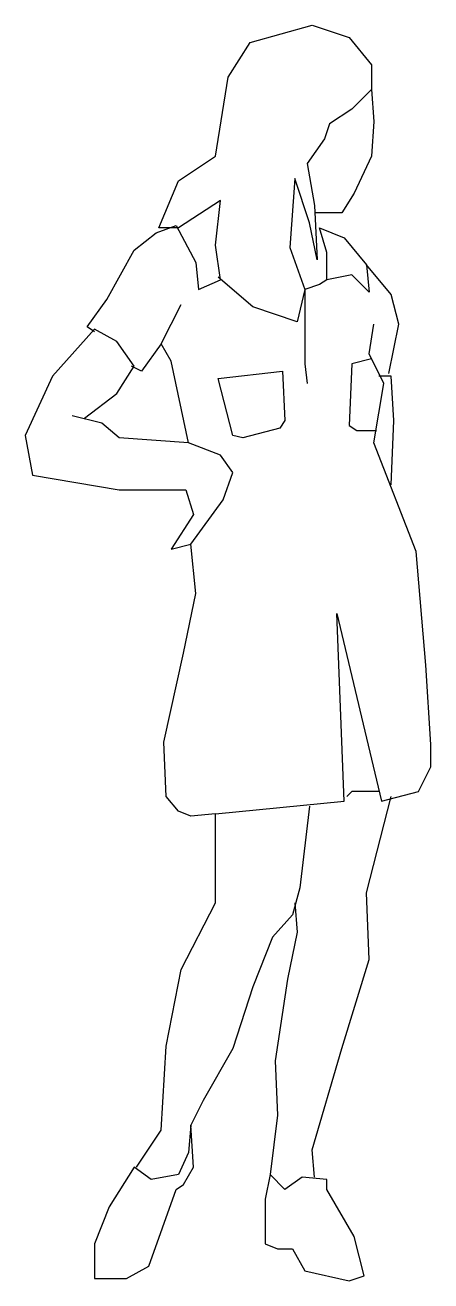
# Model space of a CAD drawing. Extents: x -17.6 to -17.12, y -0.02 to 1.45.
import ezdxf

# ---------------------------------------------------------------- set-up
doc = ezdxf.new("R2010")
doc.units = 0
doc.header["$MEASUREMENT"] = 0
doc.layers.get('0').update_dxf_attribs({"linetype": 'CONTINUOUS'})

msp = doc.modelspace()

# ---------------------------------------------------------------- linework, layer by layer
for p, q in [((-17.3339, 1.4341), (-17.2611, 1.4545)), ((-17.2611, 1.4545), (-17.2175, 1.44)), ((-17.2175, 1.44), (-17.1913, 1.4079)), ((-17.3601, 1.3934), (-17.3339, 1.4341)), ((-17.1913, 1.4079), (-17.1913, 1.3788)), ((-17.3747, 1.3002), (-17.3601, 1.3934)), ((-17.1913, 1.3788), (-17.2146, 1.3555)), ((-17.1913, 1.3788), (-17.1884, 1.341)), ((-17.2146, 1.3555), (-17.2408, 1.3381)), ((-17.2408, 1.3381), (-17.2466, 1.3206)), ((-17.1884, 1.341), (-17.1913, 1.3002)), ((-17.2466, 1.3206), (-17.267, 1.2915)), ((-17.4183, 1.2711), (-17.3747, 1.3002)), ((-17.267, 1.2915), (-17.2582, 1.242)), ((-17.1913, 1.3002), (-17.2117, 1.2566)), ((-17.2815, 1.274), (-17.2873, 1.1925)), ((-17.2641, 1.2216), (-17.2815, 1.274)), ((-17.4416, 1.2158), (-17.4183, 1.2711)), ((-17.3688, 1.2478), (-17.4183, 1.2158)), ((-17.3747, 1.1954), (-17.3688, 1.2478)), ((-17.2117, 1.2566), (-17.2262, 1.2333)), ((-17.2582, 1.242), (-17.2553, 1.178)), ((-17.2262, 1.2333), (-17.2582, 1.2333)), ((-17.4445, 1.21), (-17.4212, 1.2187)), ((-17.4183, 1.2158), (-17.4416, 1.2158)), ((-17.4212, 1.2187), (-17.398, 1.1751)), ((-17.2553, 1.178), (-17.2641, 1.2216)), ((-17.2524, 1.2158), (-17.2233, 1.2042)), ((-17.2437, 1.1867), (-17.2524, 1.2158)), ((-17.4707, 1.1896), (-17.4445, 1.21)), ((-17.2233, 1.2042), (-17.1971, 1.1721)), ((-17.5028, 1.1314), (-17.4707, 1.1896)), ((-17.3688, 1.1547), (-17.3747, 1.1954)), ((-17.2873, 1.1925), (-17.2699, 1.143)), ((-17.2437, 1.1547), (-17.2437, 1.1867)), ((-17.398, 1.1751), (-17.395, 1.143)), ((-17.168, 1.1372), (-17.1971, 1.1721)), ((-17.1971, 1.1721), (-17.1942, 1.1401)), ((-17.395, 1.143), (-17.3688, 1.1547)), ((-17.331, 1.1227), (-17.3718, 1.1576)), ((-17.2437, 1.1547), (-17.2524, 1.1489)), ((-17.2146, 1.1605), (-17.2437, 1.1547)), ((-17.1942, 1.1401), (-17.2146, 1.1605)), ((-17.2699, 1.143), (-17.2786, 1.1052)), ((-17.2524, 1.1489), (-17.2699, 1.143)), ((-17.2699, 1.143), (-17.2699, 1.1023)), ((-17.526, 1.0994), (-17.5028, 1.1314)), ((-17.4387, 1.079), (-17.4154, 1.1256)), ((-17.1593, 1.1023), (-17.168, 1.1372)), ((-17.2786, 1.1052), (-17.331, 1.1227)), ((-17.5173, 1.0965), (-17.5668, 1.0411)), ((-17.5173, 1.0935), (-17.526, 1.0994)), ((-17.4911, 1.0819), (-17.5173, 1.0965)), ((-17.2699, 1.1023), (-17.2699, 1.0557)), ((-17.1942, 1.0674), (-17.1884, 1.1023)), ((-17.1709, 1.0441), (-17.1593, 1.1023)), ((-17.4707, 1.0528), (-17.4911, 1.0819)), ((-17.4387, 1.079), (-17.462, 1.047)), ((-17.4271, 1.0586), (-17.4387, 1.079)), ((-17.1767, 1.0324), (-17.1942, 1.0674)), ((-17.4911, 1.0208), (-17.4707, 1.0528)), ((-17.462, 1.047), (-17.4736, 1.0528)), ((-17.4067, 0.9626), (-17.4271, 1.0586)), ((-17.2699, 1.0557), (-17.267, 1.0324)), ((-17.2146, 1.0557), (-17.2175, 0.9829)), ((-17.1913, 1.0615), (-17.2146, 1.0557)), ((-17.5668, 1.0411), (-17.5988, 0.9713)), ((-17.3718, 1.0382), (-17.2961, 1.047)), ((-17.3543, 0.9713), (-17.3718, 1.0382)), ((-17.2961, 1.047), (-17.2932, 0.9888)), ((-17.168, 1.0411), (-17.1825, 1.0411)), ((-17.1651, 0.9888), (-17.168, 1.0411)), ((-17.5289, 0.9917), (-17.4911, 1.0208)), ((-17.1884, 0.9626), (-17.1767, 1.0324)), ((-17.5086, 0.9858), (-17.5435, 0.9946)), ((-17.4882, 0.9684), (-17.5086, 0.9858)), ((-17.299, 0.98), (-17.3426, 0.9684)), ((-17.2932, 0.9888), (-17.299, 0.98)), ((-17.2175, 0.9829), (-17.2087, 0.9771)), ((-17.2087, 0.9771), (-17.1855, 0.9771)), ((-17.168, 0.9131), (-17.1651, 0.9888)), ((-17.5988, 0.9713), (-17.5901, 0.9247)), ((-17.4067, 0.9626), (-17.4882, 0.9684)), ((-17.3688, 0.948), (-17.4067, 0.9626)), ((-17.3426, 0.9684), (-17.3543, 0.9713)), ((-17.1389, 0.8345), (-17.1884, 0.9626)), ((-17.3543, 0.9276), (-17.3688, 0.948)), ((-17.5901, 0.9247), (-17.4882, 0.9072)), ((-17.3659, 0.8956), (-17.3543, 0.9276)), ((-17.4882, 0.9072), (-17.4096, 0.9072)), ((-17.4096, 0.9072), (-17.4009, 0.8781)), ((-17.4038, 0.8432), (-17.3659, 0.8956)), ((-17.4009, 0.8781), (-17.4271, 0.8374)), ((-17.4271, 0.8374), (-17.4038, 0.8432)), ((-17.398, 0.785), (-17.4038, 0.8432)), ((-17.1272, 0.7006), (-17.1389, 0.8345)), ((-17.4125, 0.7151), (-17.398, 0.785)), ((-17.232, 0.7617), (-17.1796, 0.5405)), ((-17.2233, 0.5405), (-17.232, 0.7617)), ((-17.4358, 0.6103), (-17.4125, 0.7151)), ((-17.1214, 0.6074), (-17.1272, 0.7006)), ((-17.4329, 0.5463), (-17.4358, 0.6103)), ((-17.1214, 0.5812), (-17.1214, 0.6074)), ((-17.136, 0.5521), (-17.1214, 0.5812)), ((-17.2146, 0.5521), (-17.2204, 0.5463)), ((-17.1825, 0.5521), (-17.2146, 0.5521)), ((-17.1796, 0.5405), (-17.136, 0.5521)), ((-17.4183, 0.5288), (-17.4329, 0.5463)), ((-17.3747, 0.5259), (-17.2233, 0.5405)), ((-17.2641, 0.5346), (-17.2757, 0.4386)), ((-17.1971, 0.4328), (-17.168, 0.5463)), ((-17.4038, 0.523), (-17.4183, 0.5288)), ((-17.3747, 0.5259), (-17.4038, 0.523)), ((-17.3747, 0.4211), (-17.3747, 0.5259)), ((-17.2757, 0.4386), (-17.2844, 0.4066)), ((-17.1942, 0.3542), (-17.1971, 0.4328)), ((-17.4154, 0.3425), (-17.3747, 0.4211)), ((-17.2815, 0.4211), (-17.2786, 0.3862)), ((-17.2844, 0.4066), (-17.3077, 0.3804)), ((-17.2786, 0.3862), (-17.2902, 0.3309)), ((-17.3077, 0.3804), (-17.331, 0.3221)), ((-17.4329, 0.2523), (-17.4154, 0.3425)), ((-17.2262, 0.2494), (-17.1942, 0.3542)), ((-17.2902, 0.3309), (-17.3048, 0.2348)), ((-17.331, 0.3221), (-17.3543, 0.2494)), ((-17.4387, 0.1533), (-17.4329, 0.2523)), ((-17.3543, 0.2494), (-17.3892, 0.1882)), ((-17.2611, 0.13), (-17.2262, 0.2494)), ((-17.3048, 0.2348), (-17.3019, 0.1708)), ((-17.3892, 0.1882), (-17.4038, 0.1591)), ((-17.3019, 0.1708), (-17.3106, 0.1009)), ((-17.4678, 0.1096), (-17.4387, 0.1533)), ((-17.4038, 0.1591), (-17.4067, 0.1271)), ((-17.4009, 0.1096), (-17.4038, 0.1591)), ((-17.4067, 0.1271), (-17.4183, 0.1009)), ((-17.2582, 0.098), (-17.2611, 0.13)), ((-17.4707, 0.1096), (-17.4998, 0.0631)), ((-17.4504, 0.0951), (-17.4707, 0.1096)), ((-17.4125, 0.0893), (-17.4009, 0.1096)), ((-17.4183, 0.1009), (-17.4504, 0.0951)), ((-17.4212, 0.0834), (-17.4125, 0.0893)), ((-17.3106, 0.1009), (-17.3165, 0.0718)), ((-17.2932, 0.0834), (-17.3106, 0.1009)), ((-17.2728, 0.098), (-17.2932, 0.0834)), ((-17.2437, 0.0951), (-17.2728, 0.098)), ((-17.2437, 0.0834), (-17.2437, 0.0951)), ((-17.4533, -0.0068), (-17.4212, 0.0834)), ((-17.2117, 0.0281), (-17.2437, 0.0834)), ((-17.4998, 0.0631), (-17.5173, 0.0194)), ((-17.3165, 0.0718), (-17.3165, 0.0194)), ((-17.5173, 0.0194), (-17.5173, -0.0214)), ((-17.3165, 0.0194), (-17.3019, 0.0136)), ((-17.2, -0.0184), (-17.2117, 0.0281)), ((-17.3019, 0.0136), (-17.2844, 0.0136)), ((-17.2844, 0.0136), (-17.2699, -0.0126)), ((-17.4795, -0.0214), (-17.4533, -0.0068)), ((-17.2699, -0.0126), (-17.2175, -0.0243)), ((-17.5173, -0.0214), (-17.4795, -0.0214)), ((-17.2175, -0.0243), (-17.2, -0.0184))]:
    msp.add_line(p, q)

doc.saveas('drawing.dxf')
